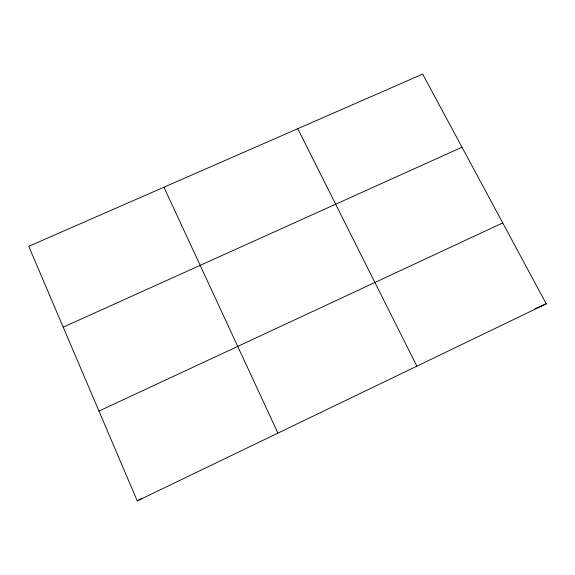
<?xml version="1.0" encoding="UTF-8"?>
<svg xmlns="http://www.w3.org/2000/svg" width="575" height="575" viewBox="0 0 575 575"><rect width="100%" height="100%" fill="white"/><g stroke="black" fill="none" stroke-linecap="round" stroke-linejoin="round"><path stroke-width="0.86" d="M137.252 500.904L546.25 303.816L422.661 74.096L28.75 246.308L137.252 500.904L139.581 499.553M140.35 499.107L141.781 498.281M98.965 411.06L502.737 222.928M63.207 327.153L461.998 147.214M534.994 308.746L546.25 303.816M297.764 128.699L416.868 366.16M163.94 187.206L277.926 433.112"/></g></svg>
